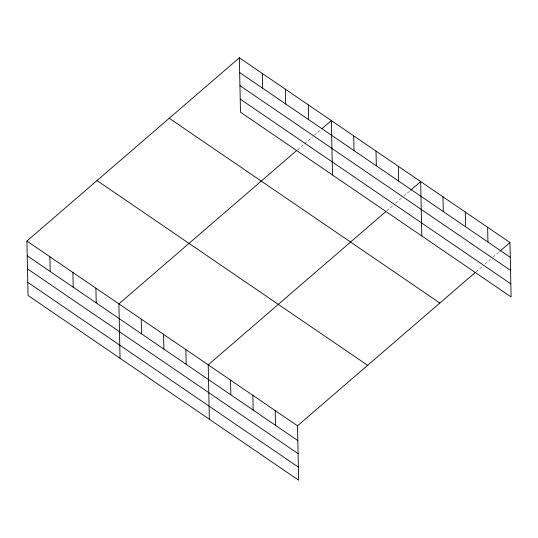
<?xml version="1.0" encoding="UTF-8"?>
<svg xmlns="http://www.w3.org/2000/svg" width="538" height="538" viewBox="0 0 538 538"><rect width="100%" height="100%" fill="white"/><g stroke="black" fill="none" stroke-linecap="round" stroke-linejoin="round"><path stroke-width="0.4" stroke-dasharray="2.69 2.02" d="M297.554 149.759L312.578 136.8M314.454 135.179L320.715 129.779M386.856 210.735L393.117 205.334M395.618 203.176L401.879 197.776M403.756 196.155L410.017 190.755M476.157 271.703L482.418 266.303M484.92 264.145L491.181 258.744M493.057 257.124L498.692 252.268"/><path stroke-width="0.81" d="M474.906 272.786L297.514 425.82L298.651 480.219L28.037 295.456L26.9 241.051L239.349 57.781L509.963 242.544L511.1 296.949L240.486 112.18L239.349 57.781M296.303 150.842L118.905 303.869L120.048 358.274M321.966 128.703L331.354 120.599L332.497 175.005M385.605 211.811L208.213 364.845L209.349 419.25M410.642 190.217L420.655 181.575L421.799 235.974M499.943 251.185L509.963 242.544M239.659 72.529L510.266 257.298M239.935 85.616L510.542 270.379M240.217 99.1L510.824 283.862M169.241 118.259L439.855 303.029M97.008 180.573L367.622 365.336M26.9 241.051L297.514 425.82M27.209 255.799L297.823 440.568M27.485 268.886L298.092 453.655M27.768 282.369L298.375 467.132M487.636 227.305L487.946 242.053M465.309 212.059L465.619 226.807M442.982 196.814L443.292 211.569M398.335 166.329L398.645 181.077M376.008 151.084L376.318 165.838M353.681 135.845L353.991 150.593M308.355 104.897L308.664 119.644M285.355 89.187L285.665 103.942M275.187 410.575L275.496 425.323M262.349 73.484L262.658 88.232M252.86 395.329L253.169 410.084M230.533 380.09L230.842 394.838M185.886 349.599L186.195 364.354M163.559 334.36L163.868 349.108M141.232 319.115L141.541 333.863M95.905 288.166L96.215 302.914M72.906 272.463L73.215 287.211M49.9 256.754L50.209 271.508"/></g></svg>
